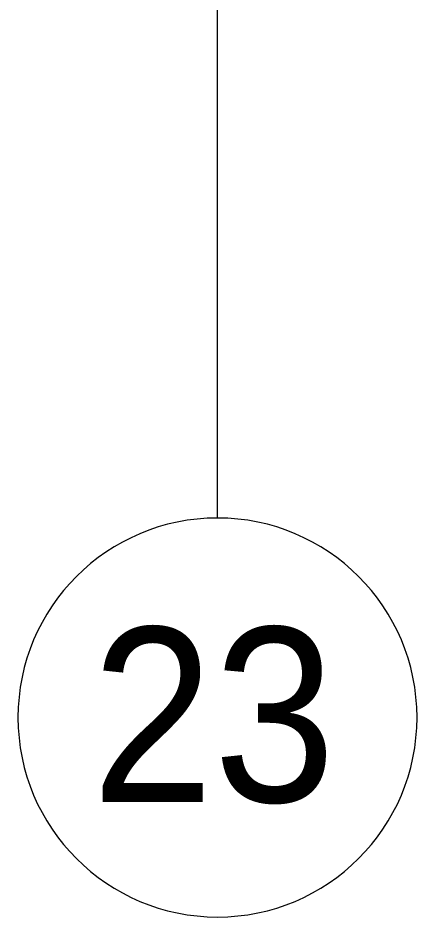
# Model space of a CAD drawing. Header units: millimetres. Extents: x -7229 to 193500, y -8553 to 29000.
# Drawn here: x 82560 to 86560, y -5906 to 3106 of the extents above; entities that cross this region are included whole.
import ezdxf

# ---------------------------------------------------------------- set-up
doc = ezdxf.new("R2010")
doc.units = ezdxf.units.MM
doc.layers.add('Оси', color=7, linetype='Continuous', lineweight=9)
doc.layers.add('Оси-1', color=7, linetype='Continuous', lineweight=20)
doc.styles.add('Arial', font='arial.ttf', dxfattribs={"width": 0.9, "height": 1750})

# ---------------------------------------------------------------- blocks, each defined once
blk = doc.blocks.new('Ось сетки - D8-29747960-1_2_1_птичка зашивка')
at = {"layer": 'Оси-1'}
for start, end in [(360, 180), (180, 360)]:
    blk.add_arc((0, 0), 4, start, end, dxfattribs=at)

msp = doc.modelspace()

# ---------------------------------------------------------------- linework, layer by layer
at = {"layer": 'Оси'}
msp.add_line((84560, -1906.3), (84560, 9979), dxfattribs=at)

# ---------------------------------------------------------------- block references
at = {"layer": 'Оси-1', "xscale": 499.9999999999995, "yscale": 499.9999999999995, "zscale": 499.9999999999995}
msp.add_blockref('Ось сетки - D8-29747960-1_2_1_птичка зашивка', (84560, -3906.3), dxfattribs=at)

# ---------------------------------------------------------------- texts
at = {"layer": 'Оси', "insert": (83296.9, -3003), "char_height": 1750, "width": 3030.379, "attachment_point": 1, "style": 'Arial'}
msp.add_mtext('23', dxfattribs=at)

doc.saveas('drawing.dxf')
